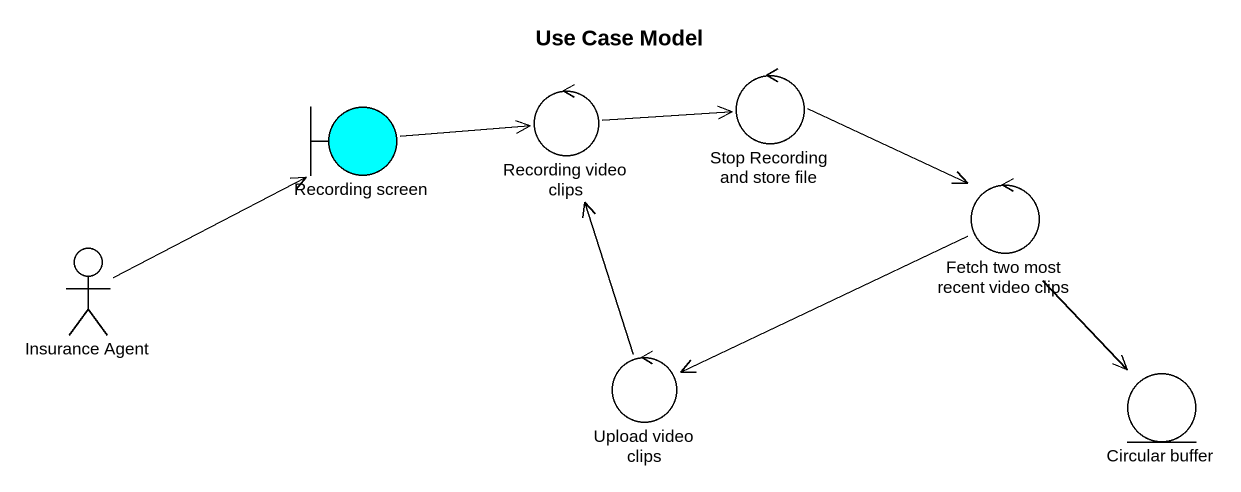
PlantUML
@startuml
title Use Case Model
boundary "Recording screen" as Recording_screen #00FFFF
control "Recording video clips" as Recording_video_clips
control "Stop Recording and store file" as Stop_Recording_and_store
actor "Insurance Agent" as Insurance_Agent
control "Fetch two most recent video clips" as Fetch_two_most_recent_video
control "Upload video clips" as Upload_video_clips
entity "Circular buffer" as Circular_buffer
Recording_screen -right-> Recording_video_clips
Recording_video_clips -right-> Stop_Recording_and_store
Stop_Recording_and_store -right-> Fetch_two_most_recent_video
Insurance_Agent -up-> Recording_screen
Fetch_two_most_recent_video -left-> Upload_video_clips
Fetch_two_most_recent_video --> Circular_buffer
Upload_video_clips -up-> Recording_video_clips
@enduml
